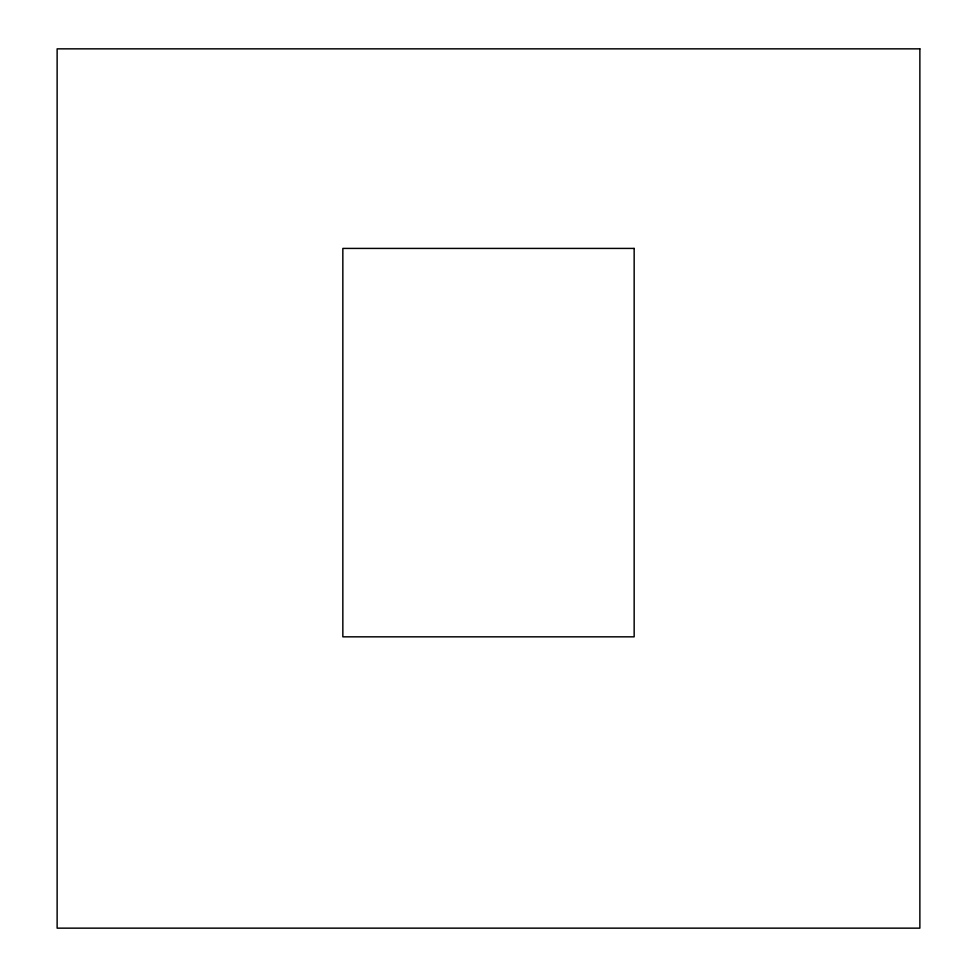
<?xml version="1.0" encoding="UTF-8"?>
<svg xmlns="http://www.w3.org/2000/svg" width="977" height="977" viewBox="0 0 977 977"><rect width="100%" height="100%" fill="white"/><g stroke="black" fill="none" stroke-linecap="round" stroke-linejoin="round"><path stroke-width="1.47" d="M919.87 48.85L57.13 48.85L57.13 928.15L919.87 928.15L919.87 48.85M634.158 248.414L342.842 248.414L342.842 636.833L634.158 636.833L634.158 248.414"/></g></svg>
